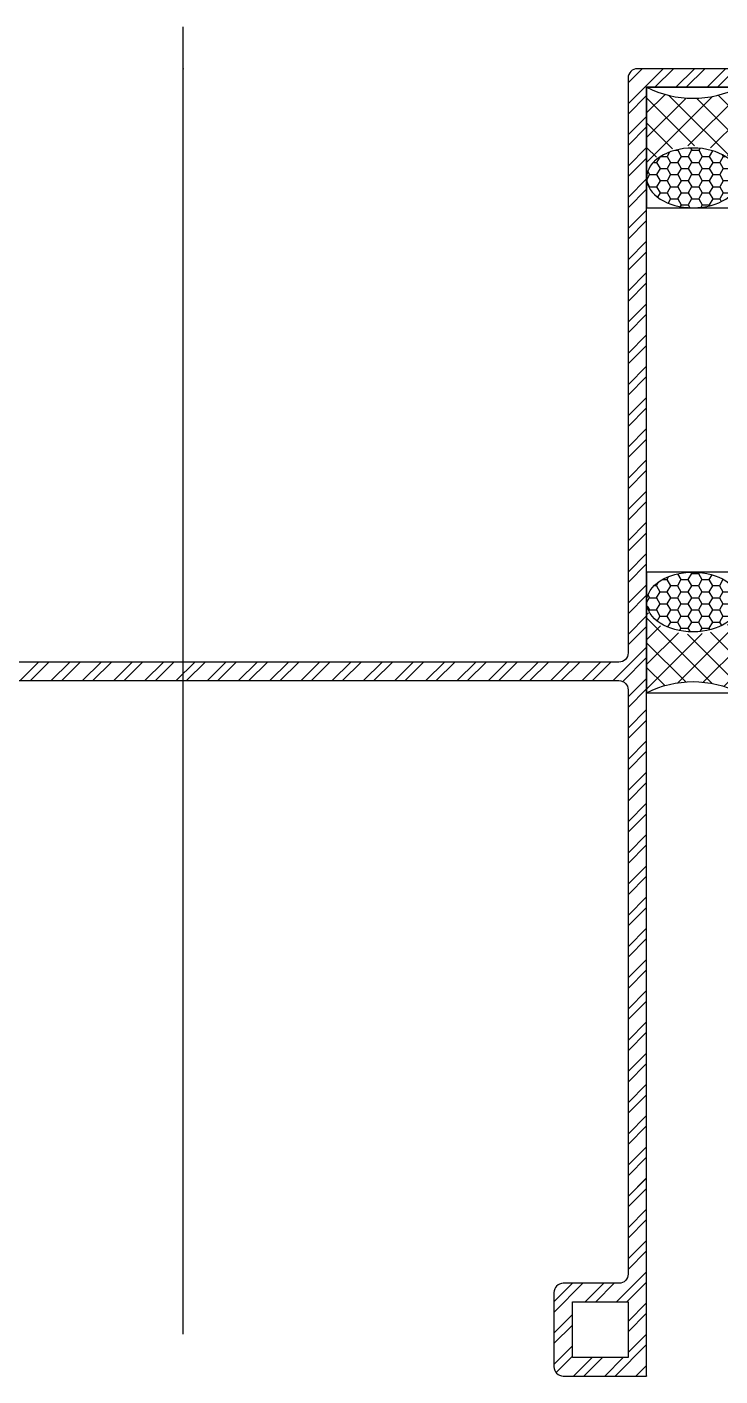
# Model space of a CAD drawing. Header units: millimetres. Extents: x -1379 to 1385823, y -4884429 to 548763.
# Drawn here: x 454440 to 454514.7, y -2440458.4 to -2440312.9 of the extents above; entities that cross this region are included whole.
import ezdxf
from ezdxf.xclip import XClip

# ---------------------------------------------------------------- set-up
doc = ezdxf.new("R2010")
doc.units = ezdxf.units.MM
doc.header["$XCLIPFRAME"] = 0
for name, color, linetype in [('010 - ASPG_FASTERN_DEF_SUB', 7, 'Continuous'), ('010 - ASPG_FRAMING_CUT_COLOR_4', 7, 'Continuous'), ('010 - ASPG_FRAMING_DEF_SUB', 7, 'Continuous'), ('010 - ASPG_FRAMING_HATCH_', 7, 'Continuous'), ('010 - ASPG_FRAMING_SUB_COLOR_2', 7, 'Continuous')]:
    doc.layers.add(name, color=color, linetype=linetype)
pattern_1 = [(270, (1257419.243240032, -520041.6224064054), (0.6549599250656583, -1.134423872092541), [0.7562825813950264, -1.512565162790053]), (29.99999999999978, (1257419.243240032, -520041.6224064054), (0.6549599293588203, 1.134423869613882), [0.7562825813950259, -1.512565162790052]), (329.9999999999998, (1257419.243240032, -520041.6224064054), (1.309919854424478, -2.478657937293614e-09), [-1.512565162790051, 0.7562825813950254])]
pattern_2 = [(314.9999999999999, (1257419.492862033, -520021.6224064054), (1.336931354494228, 1.336931354494224), []), (44.99999999999984, (1257419.492862033, -520021.6224064054), (-1.336931354494223, 1.336931354494228), [])]
pattern_3 = [(270, (1257419.442484036, -520043.9224064054), (0.6549599250656583, -1.134423872092541), [0.7562825813950264, -1.512565162790053]), (29.99999999999978, (1257419.442484036, -520043.9224064054), (0.6549599293588203, 1.134423869613882), [0.7562825813950259, -1.512565162790052]), (329.9999999999998, (1257419.442484036, -520043.9224064054), (1.309919854424478, -2.478657937293614e-09), [-1.512565162790051, 0.7562825813950254])]
pattern_4 = [(314.9999999999999, (1257419.192862035, -520023.9224064054), (1.336931354494228, 1.336931354494224), []), (44.99999999999984, (1257419.192862035, -520023.9224064054), (-1.336931354494223, 1.336931354494228), [])]

# ---------------------------------------------------------------- blocks, each defined once
blk = doc.blocks.new('*U3143')
at = {"layer": '010 - ASPG_FRAMING_HATCH_', "transparency": 33554585}
h = blk.add_hatch(dxfattribs=at)
h.set_pattern_fill('ANSI32', scale=0.25)
h.set_pattern_definition([(45, (0, 0), (-1.683798022700467, 1.683798022700467), []), (45, (1.1225325, 0), (-1.683798022700467, 1.683798022700467), [])])
edge = h.paths.add_edge_path()
edge.add_line((2.000000000009768, -50.0000000001819), (2.000000000009536, -75.00000000027285))
edge.add_line((2.000000000009536, -75.00000000027285), (-1.376676550535194e-14, -75.00000000027285))
edge.add_line((-1.377727649045784e-14, -75.00000000027285), (2.183725214694612e-13, -49.00000000020555))
edge.add_arc((0.9999999999907824, -49.00000000021976), 0.999999999990564, 89.99999999918577, 179.9999999991858, ccw=False)
edge.add_line((1.000000000004993, -48.00000000022919), (62.99999999987471, -48.00000000022955))
edge.add_arc((62.99999999988892, -47.00000000023898), 0.999999999990564, 269.9999999991858, 359.9999999991858)
edge.add_line((63.99999999987948, -47.00000000025319), (63.99999999987995, 47.00000000025248))
edge.add_arc((62.99999999988939, 47.00000000023827), 0.999999999990564, 8.142219984623432e-10, 90.00000000081424)
edge.add_line((62.99999999987518, 48.00000000022884), (1.000000000005464, 48.00000000022919))
edge.add_arc((0.9999999999912551, 49.00000000021976), 0.999999999990564, 180.0000000008142, 270.0000000008142, ccw=False)
edge.add_line((6.91122180303467e-13, 49.00000000020555), (9.232719782633861e-13, 75.00000000027285))
edge.add_line((9.232719782633861e-13, 75.00000000027285), (2.000000000010473, 75.00000000027285))
edge.add_line((2.000000000010473, 75.00000000027285), (2.000000000010241, 50.0000000001819))
edge.add_line((2.000000000010241, 50.0000000001819), (140.9999999998781, 50.00000000018107))
edge.add_line((140.9999999998781, 50.00000000018107), (140.9999999998781, 41.00000000016652))
edge.add_arc((139.9999999998876, 41.00000000018073), 0.999999999990564, 269.9999999991858, 359.9999999991858, ccw=False)
edge.add_line((139.9999999998734, 40.00000000019017), (131.999999999892, 40.00000000019029))
edge.add_arc((131.9999999998778, 41.00000000018085), 0.999999999990564, 180.0000000008142, 270.0000000008142, ccw=False)
edge.add_line((130.9999999998872, 41.00000000016664), (130.9999999998872, 47.00000000025214))
edge.add_arc((129.9999999998967, 47.00000000023793), 0.999999999990564, 8.142219984623432e-10, 90.00000000081424)
edge.add_line((129.9999999998824, 48.00000000022849), (66.99999999989429, 48.00000000022884))
edge.add_arc((66.99999999988007, 47.00000000023827), 0.999999999990564, 89.99999999918577, 179.9999999991858)
edge.add_line((65.99999999988951, 47.00000000025248), (65.99999999988903, -47.00000000025319))
edge.add_arc((66.99999999987959, -47.00000000023898), 0.999999999990564, 180.0000000008142, 270.0000000008142)
edge.add_line((66.9999999998938, -48.00000000022955), (129.9999999998819, -48.0000000002299))
edge.add_arc((129.9999999998961, -47.00000000023933), 0.999999999990564, 269.9999999991858, 359.9999999991858)
edge.add_line((130.9999999998867, -47.00000000025354), (130.9999999998868, -41.00000000357866))
edge.add_arc((131.9999999998773, -41.00000000359287), 0.999999999990564, 89.99999999918577, 179.9999999991858, ccw=False)
edge.add_line((131.9999999998915, -40.0000000036023), (139.9999999998729, -40.00000000360242))
edge.add_arc((139.9999999998871, -41.00000000359299), 0.999999999990564, 8.14225131762214e-10, 90.00000000081423, ccw=False)
edge.add_line((140.9999999998777, -41.00000000357878), (140.9999999998776, -50.00000000632181))
edge.add_line((140.9999999998776, -50.00000000632181), (2.000000000009777, -50.0000000001819))
h.paths.add_polyline_path([(138.9999999998686, 48.00000000022837), (138.9999999998686, 42.00000000355348), (132.9999999998968, 42.0000000035536), (132.9999999998968, 48.00000000022849)], flags=16)
h.paths.add_polyline_path([(138.999999999868, -48.00000000023002), (138.9999999998681, -42.00000000355513), (132.9999999998963, -42.00000000355501), (132.9999999998962, -48.00000000023001)], flags=16)
at = {"layer": '010 - ASPG_FRAMING_HATCH_'}
h = blk.add_hatch(dxfattribs=at)
h.set_pattern_fill('ANSI37', scale=0.5954980955866349, angle=-90.00000000000001)
h.set_pattern_definition(pattern_2)
edge = h.paths.add_edge_path()
edge.add_ellipse((57.77220869647454, 55.00000000111321), major_axis=(-3.509070088518285e-14, -4.999999999272404), ratio=0.6444816938462435, start_angle=0, end_angle=180)
edge.add_line((57.77220869647455, 60.00000000018189), (61.99999999977764, 60.00000000018189))
edge.add_arc((61.99999999977037, 60.30000000023573), 0.3000000000538421, -89.99999999861039, -1.389609784768862e-09)
edge.add_line((62.29999999982421, 60.30000000022845), (62.29999999982421, 61.00000000018188))
edge.add_line((62.29999999982421, 61.00000000018188), (61.79999999982421, 61.50000000041472))
edge.add_line((61.79999999982421, 61.50000000041472), (62.29999999982421, 62.00000000018188))
edge.add_line((62.29999999982421, 62.00000000018188), (61.79999999982421, 62.50000000041472))
edge.add_line((61.79999999982421, 62.50000000041472), (62.29999999982421, 63.00000000018188))
edge.add_line((62.29999999982421, 63.00000000018188), (61.79999999982421, 63.50000000018188))
edge.add_line((61.79999999982421, 63.50000000018188), (62.29999999982421, 64.00000000018188))
edge.add_line((62.29999999982421, 64.00000000018188), (62.29999999982421, 65.00000000018188))
edge.add_line((62.29999999982421, 65.00000000018188), (63.29999999970779, 65.00000000018188))
edge.add_line((63.29999999970779, 65.00000000018188), (63.79999999970779, 65.50000000018188))
edge.add_line((63.79999999970779, 65.50000000018188), (64.2999999997078, 65.00000000018188))
edge.add_line((64.2999999997078, 65.00000000018188), (64.7999999997078, 65.50000000018188))
edge.add_line((64.7999999997078, 65.50000000018188), (65.2999999997078, 65.00000000018188))
edge.add_line((65.2999999997078, 65.00000000018188), (65.7999999997078, 65.50000000018188))
edge.add_line((65.7999999997078, 65.50000000018188), (66.29999999982421, 65.00000000018188))
edge.add_line((66.29999999982421, 65.00000000018188), (66.99999999977764, 65.00000000018188))
edge.add_arc((66.99999999974126, 65.30000000014842), 0.2999999999665306, -89.99999999305199, 1.528565674358258e-08)
edge.add_line((67.2999999997078, 65.30000000022845), (67.30017822586116, 60.00000000018188))
edge.add_arc((77.20009572393145, 55.00000000088038), 11.09091368921486, 153.2037265686182, 206.7962734313818)
edge.add_line((67.30017822586116, 50.00000000157887), (57.77220869647455, 50.00000000157887))
h = blk.add_hatch(dxfattribs=at)
h.set_pattern_fill('ANSI37', scale=0.5954980955866349, angle=-90.00000000000001)
h.set_pattern_definition(pattern_4)
edge = h.paths.add_edge_path()
edge.add_ellipse((11.52796953010241, 55.00000000111323), major_axis=(-3.510345640540481e-14, -4.999999999272404), ratio=0.6444816938462435, start_angle=180, end_angle=360, ccw=False)
edge.add_line((11.52796953010241, 60.00000000018191), (2.00000000074399, 60.00000000018191))
edge.add_arc((-7.899917497165894, 55.00000000111323), 11.09091368915029, -26.79627343179601, 26.796273430967574, ccw=False)
edge.add_line((2.000000000715794, 50.00000000157889), (11.52796953007421, 50.00000000157889))
h = blk.add_hatch(dxfattribs=at)
h.set_pattern_fill('HONEY', scale=0.238199238234654, angle=-90.00000000000001)
h.set_pattern_definition(pattern_3)
edge = h.paths.add_edge_path()
edge.add_ellipse((11.7775915319535, 55.00000000111977), major_axis=(-3.509070088518285e-14, -4.999999999272404), ratio=0.6444816938462435, start_angle=0, end_angle=360, ccw=False)
h = blk.add_hatch(dxfattribs=at)
h.set_pattern_fill('HONEY', scale=0.238199238234654, angle=-90.00000000000001)
h.set_pattern_definition(pattern_1)
edge = h.paths.add_edge_path()
edge.add_ellipse((57.52258669462346, 55.00000000111321), major_axis=(-3.509070088518285e-14, -4.999999999272404), ratio=0.6444816938462435, start_angle=0, end_angle=360)
h = blk.add_hatch(dxfattribs=at)
h.set_pattern_fill('ANSI37', scale=0.5954980955866349, angle=-90.00000000000001)
h.set_pattern_definition(pattern_4)
edge = h.paths.add_edge_path()
edge.add_ellipse((11.52796953010241, -55.00000000111394), major_axis=(-3.510345640540481e-14, 4.999999999272404), ratio=0.6444816938462435, start_angle=0, end_angle=180)
edge.add_line((11.52796953010241, -60.00000000018262), (2.00000000074399, -60.00000000018262))
edge.add_arc((-7.899917497165894, -55.00000000111394), 11.09091368915029, 333.2037265690324, 386.796273431796)
edge.add_line((2.000000000715794, -50.0000000015796), (11.52796953007421, -50.0000000015796))
h = blk.add_hatch(dxfattribs=at)
h.set_pattern_fill('HONEY', scale=0.238199238234654, angle=-90.00000000000001)
h.set_pattern_definition(pattern_3)
edge = h.paths.add_edge_path()
edge.add_ellipse((11.7775915319535, -55.00000000112048), major_axis=(-3.509070088518285e-14, 4.999999999272404), ratio=0.6444816938462435, start_angle=0, end_angle=360)
h = blk.add_hatch(dxfattribs=at)
h.set_pattern_fill('HONEY', scale=0.238199238234654, angle=-90.00000000000001)
h.set_pattern_definition(pattern_1)
edge = h.paths.add_edge_path()
edge.add_ellipse((57.52258669462346, -55.00000000111392), major_axis=(-3.509070088518285e-14, 4.999999999272404), ratio=0.6444816938462435, start_angle=0, end_angle=360, ccw=False)
h = blk.add_hatch(dxfattribs=at)
h.set_pattern_fill('ANSI37', scale=0.5954980955866349, angle=-90.00000000000001)
h.set_pattern_definition(pattern_2)
edge = h.paths.add_edge_path()
edge.add_ellipse((57.77220869647454, -55.00000000111392), major_axis=(-3.509070088518285e-14, 4.999999999272404), ratio=0.6444816938462435, start_angle=180, end_angle=360, ccw=False)
edge.add_line((57.77220869647455, -60.0000000001826), (61.99999999977764, -60.0000000001826))
edge.add_arc((61.99999999977037, -60.30000000023644), 0.3000000000538421, 360.0000000013896, 449.9999999986104, ccw=False)
edge.add_line((62.29999999982421, -60.30000000022916), (62.29999999982421, -61.0000000001826))
edge.add_line((62.29999999982421, -61.0000000001826), (61.79999999982421, -61.50000000041543))
edge.add_line((61.79999999982421, -61.50000000041543), (62.29999999982421, -62.0000000001826))
edge.add_line((62.29999999982421, -62.0000000001826), (61.79999999982421, -62.50000000041543))
edge.add_line((61.79999999982421, -62.50000000041543), (62.29999999982421, -63.0000000001826))
edge.add_line((62.29999999982421, -63.0000000001826), (61.79999999982421, -63.5000000001826))
edge.add_line((61.79999999982421, -63.5000000001826), (62.29999999982421, -64.0000000001826))
edge.add_line((62.29999999982421, -64.0000000001826), (62.29999999982421, -65.0000000001826))
edge.add_line((62.29999999982421, -65.0000000001826), (63.29999999970779, -65.0000000001826))
edge.add_line((63.29999999970779, -65.0000000001826), (63.79999999970779, -65.5000000001826))
edge.add_line((63.79999999970779, -65.5000000001826), (64.2999999997078, -65.0000000001826))
edge.add_line((64.2999999997078, -65.0000000001826), (64.7999999997078, -65.5000000001826))
edge.add_line((64.7999999997078, -65.5000000001826), (65.2999999997078, -65.0000000001826))
edge.add_line((65.2999999997078, -65.0000000001826), (65.7999999997078, -65.5000000001826))
edge.add_line((65.7999999997078, -65.5000000001826), (66.29999999982421, -65.0000000001826))
edge.add_line((66.29999999982421, -65.0000000001826), (66.99999999977764, -65.0000000001826))
edge.add_arc((66.99999999974126, -65.30000000014913), 0.2999999999665306, 359.99999998471435, 449.999999993052, ccw=False)
edge.add_line((67.2999999997078, -65.30000000022916), (67.30017822586116, -60.0000000001826))
edge.add_arc((77.20009572393145, -55.00000000088109), 11.09091368921486, 153.2037265686182, 206.7962734313818, ccw=False)
edge.add_line((67.30017822586116, -50.00000000157958), (57.77220869647455, -50.00000000157958))
at = {"layer": '010 - ASPG_FASTERN_DEF_SUB', "color": 7}
blk.add_point((0, 0), dxfattribs=at)
at = {"layer": '010 - ASPG_FRAMING_CUT_COLOR_4', "color": 7}
blk.add_lwpolyline([(2.000000000009768, -50.0000000001819), (2.000000000009536, -75.00000000027285), (-1.377727649045784e-14, -75.00000000027285), (2.183725214694612e-13, -49.00000000020555, -0.414213562373095), (1.000000000004993, -48.00000000022919), (62.99999999987471, -48.00000000022955, 0.414213562373095), (63.99999999987948, -47.00000000025319), (63.99999999987995, 47.00000000025248, 0.414213562373095), (62.99999999987518, 48.00000000022884), (1.000000000005466, 48.00000000022919, -0.414213562373095), (6.91122180303467e-13, 49.00000000020555), (9.232719782633861e-13, 75.00000000027285), (2.000000000010473, 75.00000000027285), (2.000000000010241, 50.0000000001819), (140.9999999998781, 50.00000000018107), (140.9999999998781, 41.00000000016652, -0.414213562373095), (139.9999999998734, 40.00000000019017), (131.999999999892, 40.00000000019029, -0.414213562373095), (130.9999999998872, 41.00000000016664), (130.9999999998872, 47.00000000025214, 0.414213562373095), (129.9999999998824, 48.00000000022849), (66.99999999989429, 48.00000000022884, 0.414213562373095), (65.99999999988951, 47.00000000025248), (65.99999999988903, -47.00000000025319, 0.414213562373095), (66.9999999998938, -48.00000000022955), (129.9999999998819, -48.0000000002299, 0.414213562373095), (130.9999999998867, -47.00000000025354), (130.9999999998868, -41.00000000357866, -0.414213562373095), (131.9999999998915, -40.0000000036023), (139.9999999998729, -40.00000000360242, -0.414213562373095), (140.9999999998777, -41.00000000357878), (140.9999999998776, -50.00000000632181)], format="xyb", close=True, dxfattribs=at)
for points in [[(138.9999999998686, 48.00000000022837), (138.9999999998686, 42.00000000355348), (132.9999999998968, 42.0000000035536), (132.9999999998968, 48.00000000022849)], [(138.999999999868, -48.00000000023002), (138.9999999998681, -42.00000000355513), (132.9999999998963, -42.00000000355501), (132.9999999998962, -48.00000000023001)]]:
    blk.add_lwpolyline(points, close=True, dxfattribs=at)
at = {"layer": '010 - ASPG_FRAMING_DEF_SUB', "color": 7, "transparency": 33554508}
blk.add_line((136.4999999998283, 2.131628207280301e-14), (-4.500000000049795, 2.131628207280301e-14), dxfattribs=at)
at = {"layer": '010 - ASPG_FRAMING_DEF_SUB', "color": 7, "transparency": 33554457}
for points in [[(54.30017822586116, 50.00000000157887), (67.30017822586116, 50.00000000157887), (67.30017822586116, 65.50000000018188), (54.30017822586116, 65.50000000018188)], [(2.000000000715794, 50.00000000157889), (15.00000000071579, 50.00000000158543), (15.00000000071579, 60.00000000039217), (2.000000000715794, 60.00000000038563)], [(2.000000000715794, -50.0000000015796), (15.00000000071579, -50.00000000158614), (15.00000000071579, -60.00000000039288), (2.000000000715794, -60.00000000038634)], [(54.30017822586116, -50.00000000157958), (67.30017822586116, -50.00000000157958), (67.30017822586116, -65.5000000001826), (54.30017822586116, -65.5000000001826)]]:
    blk.add_lwpolyline(points, close=True, dxfattribs=at)
at = {"layer": '010 - ASPG_FRAMING_SUB_COLOR_2', "color": 7}
for points in [[(57.52258669462346, 50.00000000157888), (67.30017822586116, 50.00000000157887, -0.2381992382621886), (67.30017822586116, 60.00000000018188), (67.2999999997078, 65.30000000022845, -0.4142135624157165), (66.99999999977764, 65.00000000018188), (66.29999999982421, 65.00000000018188), (65.7999999997078, 65.50000000018188), (65.2999999997078, 65.00000000018188), (64.7999999997078, 65.50000000018188), (64.2999999997078, 65.00000000018188), (63.79999999970779, 65.50000000018188), (63.29999999970779, 65.00000000018188), (62.29999999982421, 65.00000000018188), (62.29999999982421, 64.00000000018188), (61.79999999982421, 63.50000000018188), (62.29999999982421, 63.00000000018188), (61.79999999982421, 62.50000000041472), (62.29999999982421, 62.00000000018188), (61.79999999982421, 61.50000000041472), (62.29999999982421, 61.00000000018188), (62.29999999982421, 60.30000000022845, -0.414213562358888), (61.99999999977764, 60.00000000018188), (57.52258669462346, 60.00000000018189)], [(11.77759153183708, 50.00000000158543), (2.000000000715794, 50.00000000157889, 0.2381992382621886), (2.000000000715796, 60.00000000018191), (11.77759153183708, 60.00000000018844)], [(11.77759153183708, -50.00000000158614), (2.000000000715794, -50.0000000015796, -0.2381992382621886), (2.000000000715796, -60.00000000018262), (11.77759153183708, -60.00000000018915)], [(57.52258669462346, -50.00000000157959), (67.30017822586116, -50.00000000157958, 0.2381992382621886), (67.30017822586116, -60.0000000001826), (67.2999999997078, -65.30000000022916, 0.4142135624157165), (66.99999999977764, -65.0000000001826), (66.29999999982421, -65.0000000001826), (65.7999999997078, -65.5000000001826), (65.2999999997078, -65.0000000001826), (64.7999999997078, -65.5000000001826), (64.2999999997078, -65.0000000001826), (63.79999999970779, -65.5000000001826), (63.29999999970779, -65.0000000001826), (62.29999999982421, -65.0000000001826), (62.29999999982421, -64.0000000001826), (61.79999999982421, -63.5000000001826), (62.29999999982421, -63.0000000001826), (61.79999999982421, -62.50000000041543), (62.29999999982421, -62.0000000001826), (61.79999999982421, -61.50000000041543), (62.29999999982421, -61.0000000001826), (62.29999999982421, -60.30000000022916, 0.414213562358888), (61.99999999977764, -60.0000000001826), (57.52258669462346, -60.0000000001826)]]:
    blk.add_lwpolyline(points, format="xyb", dxfattribs=at)
at = {"layer": '010 - ASPG_FRAMING_SUB_COLOR_2', "color": 7, "extrusion": (0, 0, -1)}
for centre, major_axis in [((11.7775915319535, 55.00000000111977), (-3.509070088518285e-14, -4.999999999272404)), ((57.52258669462346, -55.00000000111392), (-3.509070088518285e-14, 4.999999999272404))]:
    blk.add_ellipse(centre, major_axis=major_axis, ratio=0.6444816938462435, dxfattribs=at)
at = {"layer": '010 - ASPG_FRAMING_SUB_COLOR_2', "color": 7}
for centre, major_axis in [((57.52258669462346, 55.00000000111321), (-3.509070088518285e-14, -4.999999999272404)), ((11.7775915319535, -55.00000000112048), (-3.509070088518285e-14, 4.999999999272404))]:
    blk.add_ellipse(centre, major_axis=major_axis, ratio=0.6444816938462435, dxfattribs=at)
blk = doc.blocks.new('*U3052')
at = {"color": 7, "transparency": 33554559, "xscale": -1, "rotation": 270}
for p in [(0, 0), (1500, 1.546684558206834e-09)]:
    blk.add_blockref('*U3143', p, dxfattribs=at)

msp = doc.modelspace()

# ---------------------------------------------------------------- block references
at = {"color": 7}
ref = msp.add_blockref('*U3052', (454456.8014571643, -2440317.3899627), dxfattribs=dict(at, rotation=180))
XClip(ref).set_block_clipping_path([(-3200, -341.2216769391671), (346.67464620340616, 306.3725506658666)])

# ---------------------------------------------------------------- next in the draw order: block references
at = {"color": 7, "rotation": 180}
msp.add_blockref('*U3052', (455956.8014571643, -2440317.3899627), dxfattribs=at)

doc.saveas('drawing.dxf')
